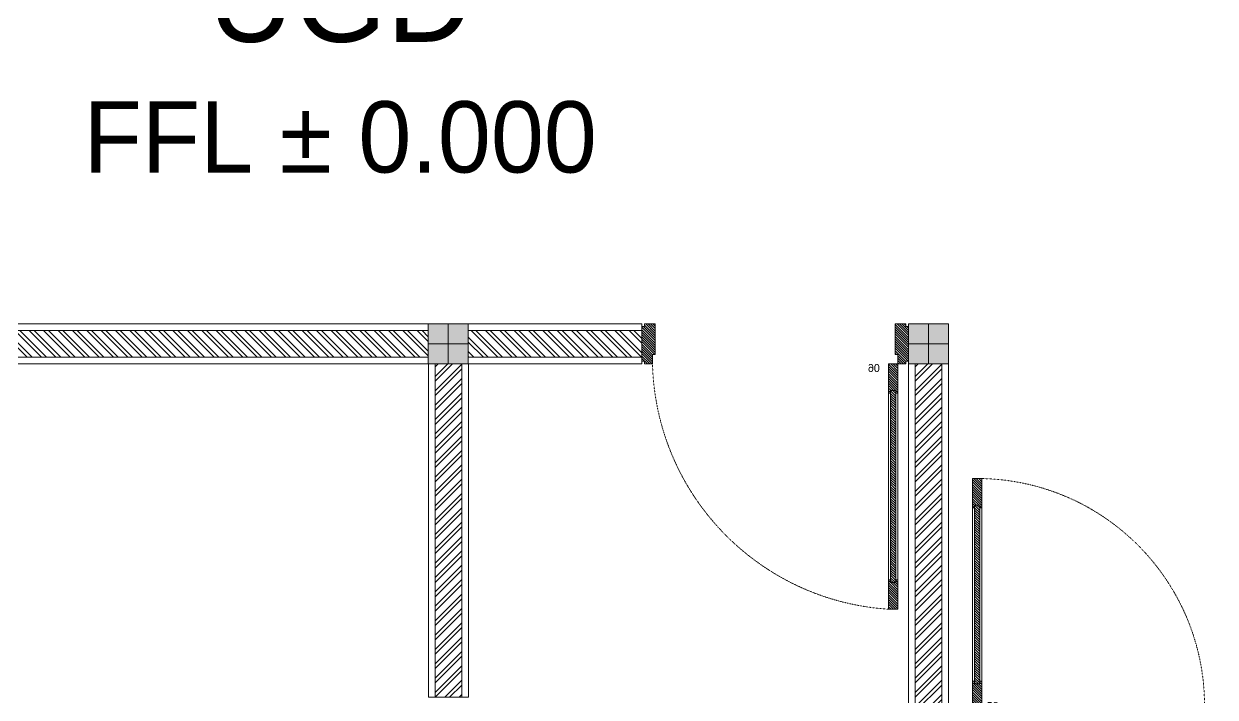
# Model space of a CAD drawing. Header units: millimetres. Extents: x -280308 to 6402717, y -14 to 2073074.
# Drawn here: x 1847 to 6314, y 740124 to 742649 of the extents above; entities that cross this region are included whole.
import ezdxf

# ---------------------------------------------------------------- set-up
doc = ezdxf.new("R2010")
doc.units = ezdxf.units.MM
doc.linetypes.add('ACAD_ISO03W100', pattern=[30, 12, -18])
doc.layers.get('0').update_dxf_attribs({"lineweight": 0})
for name, color, linetype, lineweight in [('_Door & Window', 1, 'Continuous', 0), ('A-ALINE-1', 91, 'Continuous', 20), ('A-ALINE-3', 111, 'Continuous', 15), ('A-ALINE-6', 117, 'Continuous', 9), ('A-Furn', 250, 'Continuous', 0)]:
    doc.layers.add(name, color=color, linetype=linetype, lineweight=lineweight)
doc.layers.add('A-FILL-1', color=7, linetype='Continuous', lineweight=0, true_color=0x454545)
doc.layers.add('A-TEXT', color=254, linetype='Continuous')
doc.styles.add('Annotative', font='arial.ttf', dxfattribs={"height": 1.25})
doc.styles.add('CENTURY', font='GOTHIC.TTF')
pattern_1 = [(134.9999999999999, (51.18041058460949, 3.296918293926865e-10), (-4.490128060534579, -4.490128060534575), [])]
pattern_2 = [(134.9999999999999, (0, 0), (-4.490128060534579, -4.490128060534575), [])]

# ---------------------------------------------------------------- blocks, each defined once
blk = doc.blocks.new('A$Ccf87384a')
blk.add_wipeout([(-75, 74.99999999999909), (75.00000000002728, 74.99999999999909), (75.00000000002728, -75), (-75, -75)])
blk.add_wipeout([(-74.99999999999818, -74.99999999999974), (-74.99999999999818, 75.00000000000753), (75, 75.00000000000756), (75, -74.99999999999972)])
at = {"layer": 'A-FILL-1', "ltscale": 0.25}
h = blk.add_hatch(color=256, dxfattribs=at)
h.dxf.hatch_style = 1
h.paths.add_polyline_path([(-75, -75), (-75, 75), (75, 75), (75, -75)])
at = {"layer": 'A-ALINE-1'}
blk.add_lwpolyline([(-75, -75), (-75, 75), (75, 75), (75, -75)], close=True, dxfattribs=at)
at = {"layer": 'A-FILL-1', "ltscale": 0.25}
for p, q in [((0, 75), (0, -75)), ((-75, 0), (75, 0))]:
    blk.add_line(p, q, dxfattribs=at)
blk = doc.blocks.new('P180')
at = {"layer": 'A-Furn'}
h = blk.add_hatch(dxfattribs=at)
h.set_pattern_fill('ANSI31', color=256, scale=2, angle=450, style=0)
h.set_pattern_definition(pattern_2)
h.paths.add_polyline_path([(-30765.81499781518, -2658.320602995926), (-30755.81499781518, -2658.320602995896), (-30755.81499781518, -2648.320602995896), (-30625.81499781529, -2648.320602995896), (-30625.81499781529, -2658.320602995896), (-30615.81499781535, -2658.320602995926), (-30615.81499781471, -2688.320602995198), (-30650.81499780738, -2688.320602995169), (-30650.81499780738, -2698.320602995169), (-30765.81499781512, -2698.32060299578)])
h = blk.add_hatch(dxfattribs=at)
h.set_pattern_fill('ANSI31', color=256, scale=2, angle=450, style=0)
h.set_pattern_definition([(134.9999999999999, (51.18041059692041, -604.5470887739539), (-4.490128060534579, -4.490128060534575), [])])
h.paths.add_polyline_path([(-30615.81499781471, -3608.320602995111), (-30505.81499781471, -3608.320602995111), (-30505.81499781477, -3600.320602995082), (-30515.8149978146, -3600.320602995111), (-30515.8149978146, -3581.320602995111), (-30505.81499781471, -3581.320602995111), (-30505.81499781471, -3573.320602995111), (-30615.81499781471, -3573.320602995111)])
h = blk.add_hatch(dxfattribs=at)
h.set_pattern_fill('ANSI31', color=256, scale=2, angle=450, style=0)
h.set_pattern_definition(pattern_1)
h.paths.add_polyline_path([(-29695.81499781157, -3608.320603007422), (-29805.81499781157, -3608.320603007422), (-29805.81499781157, -3600.320603007392), (-29795.81499781169, -3600.320603007422), (-29795.81499781169, -3581.320603007422), (-29805.81499781157, -3581.320603007422), (-29805.81499781157, -3573.320603007422), (-29695.81499781157, -3573.320603007422)])
h = blk.add_hatch(dxfattribs=at)
h.set_pattern_fill('ANSI31', color=256, scale=2, angle=450, style=0)
h.set_pattern_definition(pattern_2)
h.paths.add_polyline_path([(-30765.81499781518, -3638.320602994383), (-30755.81499781518, -3638.320602994412), (-30755.81499781518, -3648.320602994412), (-30625.81499781529, -3648.320602994412), (-30625.81499781529, -3638.320602994412), (-30615.81499781535, -3638.320602994383), (-30615.81499781471, -3608.320602995111), (-30650.81499780738, -3608.32060299514), (-30650.81499780738, -3598.32060299514), (-30765.81499781512, -3598.320602994529)])
h = blk.add_hatch(dxfattribs=at)
h.set_pattern_fill('ANSI31', color=256, scale=2, angle=450, style=0)
h.set_pattern_definition(pattern_1)
h.paths.add_polyline_path([(-29795.81499781169, -3600.320603007422), (-29795.81499781169, -3581.320602995111), (-30515.8149978146, -3581.320602995111), (-30515.8149978146, -3600.320603007422)])
at = {"layer": '_Door & Window'}
for points in [[(-30765.81499781518, -2658.320602995926), (-30755.81499781518, -2658.320602995896), (-30755.81499781518, -2648.320602995896), (-30625.81499781529, -2648.320602995896), (-30625.81499781529, -2658.320602995896), (-30615.81499781535, -2658.320602995926), (-30615.81499781471, -2688.320602995198), (-30650.81499780738, -2688.320602995169), (-30650.81499780738, -2698.320602995169), (-30765.81499781512, -2698.32060299578), (-30765.81499781518, -2658.320602995926)], [(-30615.81499781471, -3608.320602995111), (-30505.81499781471, -3608.320602995111), (-30505.81499781477, -3600.320602995082), (-30515.8149978146, -3600.320602995111), (-30515.8149978146, -3581.320602995111), (-30505.81499781471, -3581.320602995111), (-30505.81499781471, -3573.320602995111), (-30615.81499781471, -3573.320602995111), (-30615.81499781471, -3608.320602995111)], [(-29695.81499781157, -3608.320603007422), (-29805.81499781157, -3608.320603007422), (-29805.81499781157, -3600.320603007392), (-29795.81499781169, -3600.320603007422), (-29795.81499781169, -3581.320603007422), (-29805.81499781157, -3581.320603007422), (-29805.81499781157, -3573.320603007422), (-29695.81499781157, -3573.320603007422), (-29695.81499781157, -3608.320603007422)], [(-30765.81499781518, -3638.320602994383), (-30755.81499781518, -3638.320602994412), (-30755.81499781518, -3648.320602994412), (-30625.81499781529, -3648.320602994412), (-30625.81499781529, -3638.320602994412), (-30615.81499781535, -3638.320602994383), (-30615.81499781471, -3608.320602995111), (-30650.81499780738, -3608.32060299514), (-30650.81499780738, -3598.32060299514), (-30765.81499781512, -3598.320602994529), (-30765.81499781518, -3638.320602994383)]]:
    blk.add_lwpolyline(points, dxfattribs=at)
blk.add_lwpolyline([(-30615.81499781471, -3608.320602995111), (-30615.81499781471, -3573.320603007422), (-29695.81499781157, -3573.320603007422), (-29695.81499781157, -3608.320602995111)], close=True, dxfattribs=at)
at = {"layer": '_Door & Window', "linetype": 'ACAD_ISO03W100', "ltscale": 0.02}
blk.add_arc((-30640.46836873813, -3634.642285435199), 946.6427601551408, 3.715185801855247, 88.50768010302117, dxfattribs=at)
at = {"layer": 'A-Furn'}
blk.add_lwpolyline([(-29795.81499781169, -3600.320603007422), (-29795.81499781169, -3581.320602995111), (-30515.8149978146, -3581.320602995111), (-30515.8149978146, -3600.320603007422)], close=True, dxfattribs=at)
at = {"layer": 'Defpoints', "ltscale": 0.25, "insert": (-30585.62549089151, -3496.192778148339), "char_height": 30, "attachment_point": 1, "rotation": 270, "style": 'CENTURY'}
blk.add_mtext_dynamic_manual_height_columns('90', width=78.466668341076, gutter_width=750, heights=[0], dxfattribs=at)
blk = doc.blocks.new('A$Ca4ca9c0b')
at = {"layer": 'A-Furn'}
h = blk.add_hatch(dxfattribs=at)
h.set_pattern_fill('ANSI31', color=256, scale=2, angle=540, style=0)
h.set_pattern_definition([(225, (109566.3125288526, -240668.4215420193), (4.490128060534577, -4.490128060534577), [])])
h.paths.add_polyline_path([(10.000000012893, 1020.000000003551), (10.000000012893, 910.0000000035507), (2.000000012863893, 910.0000000035507), (2.000000012892997, 920.0000000034343), (-16.999999987107, 920.0000000034343), (-16.999999987107, 910.0000000035507), (-24.999999987107, 910.0000000035507), (-24.999999987107, 1020.000000003551)])
h = blk.add_hatch(dxfattribs=at)
h.set_pattern_fill('ANSI31', color=256, scale=2, angle=540, style=0)
h.set_pattern_definition([(225, (109566.3125288526, -240568.4215420193), (4.490128060534577, -4.490128060534577), [])])
h.paths.add_polyline_path([(2.000000012892997, 920.0000000034343), (-16.99999999941792, 920.0000000034343), (-16.99999999941792, 250.0000000005239), (2.000000012892997, 250.0000000005239)])
h = blk.add_hatch(dxfattribs=at)
h.set_pattern_fill('ANSI31', color=256, scale=2, angle=540, style=0)
h.set_pattern_definition([(225, (110170.8596176268, -240618.421542007), (4.490128060534577, -4.490128060534577), [])])
h.paths.add_polyline_path([(10.00000000058208, 150.0000000004075), (10.00000000058208, 260.0000000004075), (2.000000000552973, 260.0000000003492), (2.000000000582077, 250.0000000005239), (-16.99999999941792, 250.0000000005239), (-16.99999999941792, 260.0000000004075), (-24.99999999941792, 260.0000000004075), (-24.99999999941792, 150.0000000004075)])
h = blk.add_hatch(dxfattribs=at)
h.set_pattern_fill('ANSI31', color=256, scale=2, angle=540, style=0)
h.set_pattern_definition([(225, (109716.3125288529, -240669.6019526039), (4.490128060534577, -4.490128060534577), [])])
h.paths.add_polyline_path([(-889.999999998603, -5.820766091346741e-11), (-889.9999999986321, 9.999999999941792), (-899.9999999986321, 9.999999999941792), (-899.9999999986321, 139.9999999998254), (-889.9999999986321, 139.9999999998254), (-889.999999998603, 149.9999999997672), (-859.9999999993306, 150.0000000004075), (-859.9999999993597, 115.0000000077416), (-849.9999999993597, 115.0000000077416), (-849.9999999987485, 0)])
h = blk.add_hatch(dxfattribs=at)
h.set_pattern_fill('ANSI31', color=256, scale=2, angle=540, style=0)
h.set_pattern_definition([(225, (109566.3125288529, -240669.6019526039), (4.490128060534577, -4.490128060534577), [])])
h.paths.add_polyline_path([(39.99999999985448, -5.820766091346741e-11), (39.99999999988358, 9.999999999941792), (49.99999999988358, 9.999999999941792), (49.99999999988358, 139.9999999998254), (39.99999999988358, 139.9999999998254), (39.99999999985448, 149.9999999997672), (10.00000000058208, 150.0000000004075), (10.00000000061118, 115.0000000077416), (6.111804395914078e-10, 115.0000000077416), (0, 0)])
at = {"layer": '_Door & Window'}
for points in [[(10.000000012893, 1020.000000003551), (10.000000012893, 910.0000000035507), (2.000000012863893, 910.0000000035507), (2.000000012892997, 920.0000000034343), (-16.999999987107, 920.0000000034343), (-16.999999987107, 910.0000000035507), (-24.999999987107, 910.0000000035507), (-24.999999987107, 1020.000000003551), (10.000000012893, 1020.000000003551)], [(10.00000000058208, 150.0000000004075), (10.00000000058208, 260.0000000004075), (2.000000000552973, 260.0000000003492), (2.000000000582077, 250.0000000005239), (-16.99999999941792, 250.0000000005239), (-16.99999999941792, 260.0000000004075), (-24.99999999941792, 260.0000000004075), (-24.99999999941792, 150.0000000004075), (10.00000000058208, 150.0000000004075)], [(-889.999999998603, -5.820766091346741e-11), (-889.9999999986321, 9.999999999941792), (-899.9999999986321, 9.999999999941792), (-899.9999999986321, 139.9999999998254), (-889.9999999986321, 139.9999999998254), (-889.999999998603, 149.9999999997672), (-859.9999999993306, 150.0000000004075), (-859.9999999993597, 115.0000000077416), (-849.9999999993597, 115.0000000077416), (-849.9999999987485, 0), (-889.999999998603, -5.820766091346741e-11)], [(39.99999999985448, -5.820766091346741e-11), (39.99999999988358, 9.999999999941792), (49.99999999988358, 9.999999999941792), (49.99999999988358, 139.9999999998254), (39.99999999988358, 139.9999999998254), (39.99999999985448, 149.9999999997672), (10.00000000058208, 150.0000000004075), (10.00000000061118, 115.0000000077416), (6.111804395914078e-10, 115.0000000077416), (0, 0), (39.99999999985448, -5.820766091346741e-11)]]:
    blk.add_lwpolyline(points, dxfattribs=at)
blk.add_lwpolyline([(10.00000000058208, 150.0000000004075), (-24.999999987107, 150.0000000004075), (-24.999999987107, 1020.000000003551), (10.00000000058208, 1020.000000003551)], close=True, dxfattribs=at)
at = {"layer": '_Door & Window', "linetype": 'ACAD_ISO03W100', "ltscale": 0.02}
blk.add_arc((-6.929301123745972, 166.9526288348716), 853.2391276210273, 91.21474571532441, 181.138459278602, dxfattribs=at)
at = {"layer": 'A-Furn'}
blk.add_lwpolyline([(2.000000012892997, 920.0000000034343), (-16.99999999941792, 920.0000000034343), (-16.99999999941792, 250.0000000005239), (2.000000012892997, 250.0000000005239)], close=True, dxfattribs=at)
at = {"layer": 'Defpoints', "ltscale": 0.25, "insert": (-87.73789995184052, 181.5505102498573), "char_height": 30.00000000000001, "attachment_point": 1, "style": 'CENTURY'}
blk.add_mtext_dynamic_manual_height_columns('85', width=78.46666834107602, gutter_width=750.0000000000001, heights=[0], dxfattribs=at)
blk = doc.blocks.new('A$C7136d0a8')
at = {"ltscale": 0.25}
for p in [(29890.97211981562, -30982.62378640694), (31692.19504976072, -30982.62378640694)]:
    blk.add_blockref('A$Ccf87384a', p, dxfattribs=at)
at = {"ltscale": 0.25, "xscale": -1}
blk.add_blockref('A$Ca4ca9c0b', (31867.19504976113, -32507.62378640694), dxfattribs=at)
at = {"layer": 'A-FILL-1', "ltscale": 0.25}
h = blk.add_hatch(dxfattribs=at)
h.set_pattern_fill('ANSI32', color=256, scale=4, angle=989.9999999999999)
h.set_pattern_definition([(315, (-211066.1253201793, -92899.2521005565), (26.94076836320753, 26.9407683632074), []), (315, (-211066.1253201793, -92917.21262055647), (26.94076836320753, 26.9407683632074), [])])
h.paths.add_polyline_path([(25967.19504784196, -30932.62378640694), (25967.19504784196, -31032.62378640694), (29815.97211981562, -31032.62378640694), (29815.97211981562, -30932.62378640694)])
h = blk.add_hatch(dxfattribs=at)
h.set_pattern_fill('ANSI32', color=256, scale=4, angle=989.9999999999999)
h.set_pattern_definition([(315, (63665.22018290317, 73645.55894289131), (26.94076836320746, 26.94076836320746), []), (315, (63665.22018290317, 73627.59842289134), (26.94076836320746, 26.94076836320746), [])])
h.paths.add_polyline_path([(30617.19504976223, -31032.62378640706), (29965.97211981562, -31032.62378640694), (29965.97211981562, -30932.62378640694), (30617.19504976223, -30932.62378640706)])
h = blk.add_hatch(dxfattribs=at)
h.set_pattern_fill('ANSI32', color=256, scale=4, angle=900.0000000000001)
h.set_pattern_definition([(224.9999999999999, (134520.3777790591, -65206.87184949464), (26.94076836320746, -26.94076836320746), []), (224.9999999999999, (134502.4172590591, -65206.87184949464), (26.94076836320746, -26.94076836320746), [])])
h.paths.add_polyline_path([(29842.19504976072, -32307.62378640694), (29842.19504976083, -31057.62378640694), (29942.19504976083, -31057.62378640694), (29942.19504976072, -32307.62378640694)])
h = blk.add_hatch(dxfattribs=at)
h.set_pattern_fill('ANSI32', color=256, scale=4, angle=900.0000000000001)
h.set_pattern_definition([(224.9999999999999, (136320.3777790591, -65206.87184949464), (26.94076836320746, -26.94076836320746), []), (224.9999999999999, (136302.4172590591, -65206.87184949464), (26.94076836320746, -26.94076836320746), [])])
h.paths.add_polyline_path([(31642.19504976083, -32357.62378640694), (31642.19504976072, -31057.62378640694), (31742.19504976072, -31057.62378640694), (31742.19504976083, -32357.62378640694)])
at = {"layer": 'A-ALINE-3', "linetype": 'Continuous'}
blk.add_lwpolyline([(29815.97211981562, -31032.62378640694), (25967.19504784196, -31032.62378640694), (25967.19504784196, -30932.62378640694), (29815.97211981562, -30932.62378640694)], dxfattribs=at)
for points in [[(30617.19504976223, -31032.62378640706), (29965.97211981562, -31032.62378640694), (29965.97211981562, -30932.62378640694), (30617.19504976223, -30932.62378640706)], [(29842.19504976072, -32307.62378640694), (29842.19504976083, -31057.62378640694), (29942.19504976083, -31057.62378640694), (29942.19504976072, -32307.62378640694)], [(31642.19504976083, -32357.62378640694), (31642.19504976072, -31057.62378640694), (31742.19504976072, -31057.62378640694), (31742.19504976083, -32357.62378640694)]]:
    blk.add_lwpolyline(points, close=True, dxfattribs=at)
at = {"layer": 'A-ALINE-6'}
blk.add_lwpolyline([(29815.97211981562, -31057.62378640694), (25967.19504784196, -31057.62378640694), (25967.19504784196, -30907.62378640694), (29815.97211981562, -30907.62378640694)], dxfattribs=at)
for points in [[(30617.19504976223, -31057.62378640706), (29965.97211981562, -31057.62378640694), (29965.97211981562, -30907.62378640694), (30617.19504976223, -30907.62378640706)], [(29817.19504976072, -32307.62378640694), (29817.19504976083, -31057.62378640694), (29967.19504976083, -31057.62378640694), (29967.19504976072, -32307.62378640694)], [(31617.19504976083, -32357.62378640694), (31617.19504976072, -31057.62378640694), (31767.19504976072, -31057.62378640694), (31767.19504976083, -32357.62378640694)]]:
    blk.add_lwpolyline(points, close=True, dxfattribs=at)
at = {"xscale": -1.000000000000008, "rotation": 90}
blk.add_blockref('P180', (27968.87444676631, -61673.43878422223), dxfattribs=at)

msp = doc.modelspace()

# ---------------------------------------------------------------- texts
at = {"layer": 'A-TEXT', "ltscale": 0.25, "insert": (367.2426340684469, 742915.9665323456), "char_height": 267.3000000000001, "attachment_point": 1, "style": 'Annotative'}
msp.add_mtext_dynamic_manual_height_columns('\\pxqc;{\\fCentury Gothic|b0|i0|c0|p34;\\H1.25x;UGD\\P\\H0.8x;FFL %%P 0.000}', width=5332.382491281935, gutter_width=1670.625, heights=[0], dxfattribs=at)

# ---------------------------------------------------------------- next in the draw order: block references
at = {"ltscale": 0.25}
msp.add_blockref('A$C7136d0a8', (-26452.79883944316, 772431.3335086829), dxfattribs=at)

doc.saveas('drawing.dxf')
